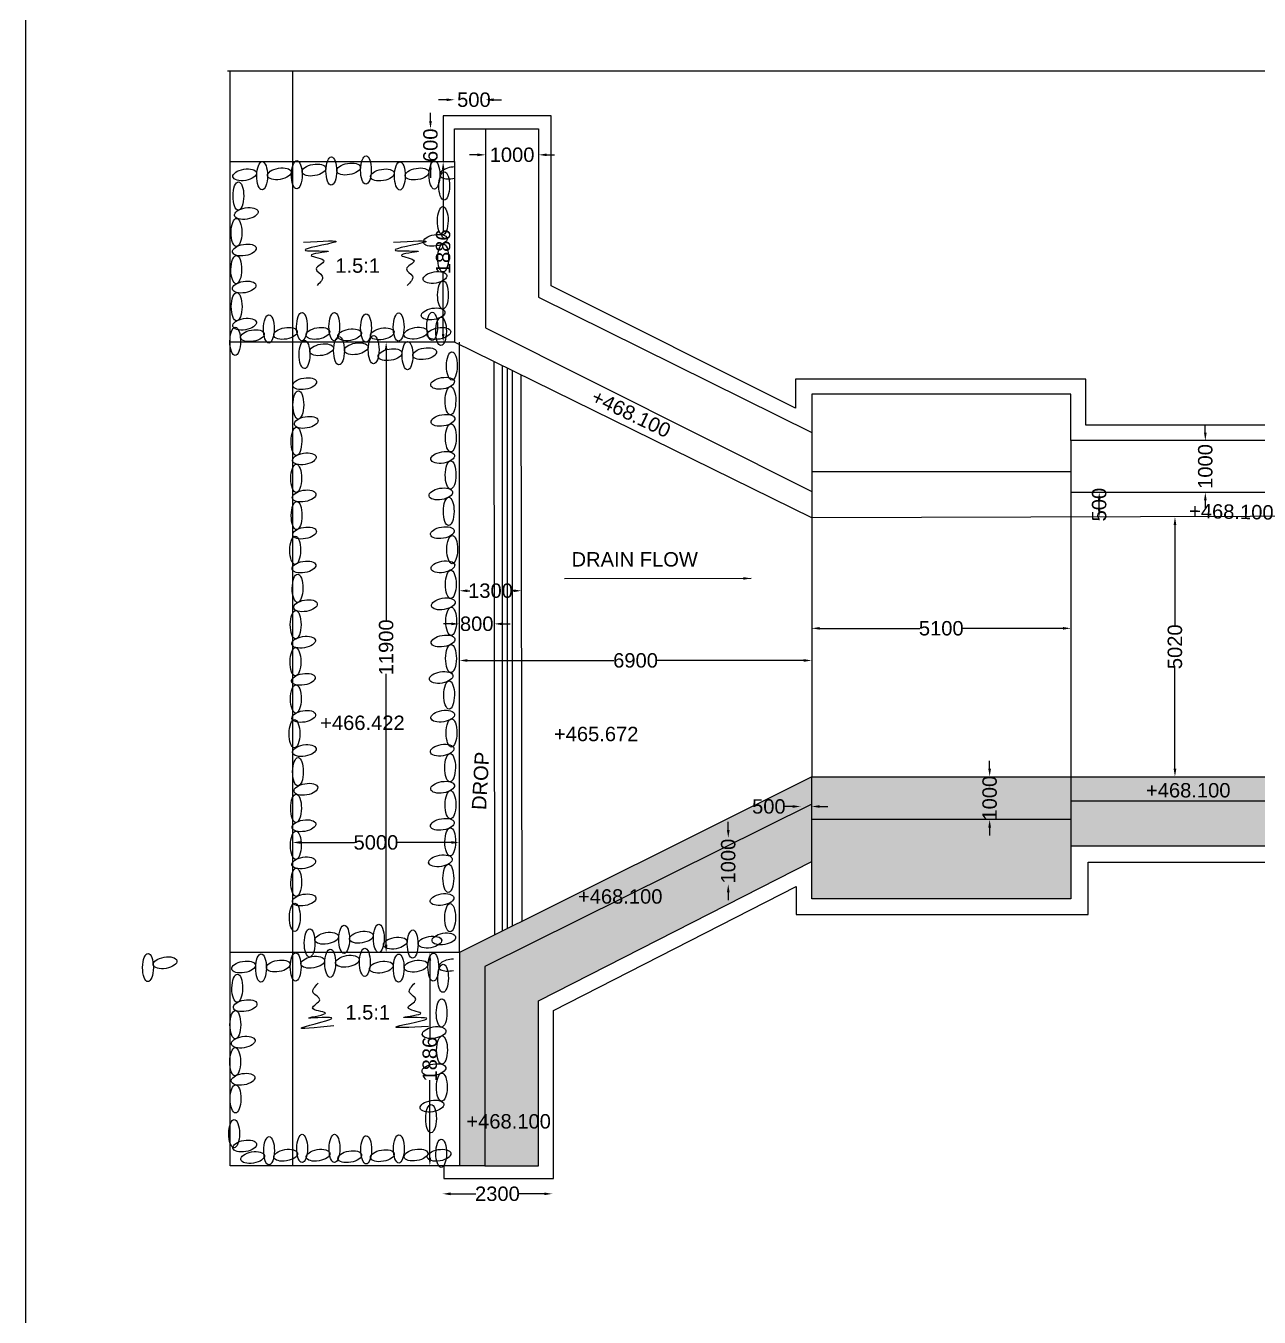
# Model space of a CAD drawing. Header units: millimetres. Extents: x 5124 to 5848355, y 2311 to 21025241.
# Drawn here: x 5765740 to 5785000, y 20988043 to 21008214 of the extents above; entities that cross this region are included whole.
import ezdxf

# ---------------------------------------------------------------- set-up
doc = ezdxf.new("R2010")
doc.units = ezdxf.units.MM
doc.header["$MEASUREMENT"] = 0
for name, color, linetype in [('DIMENSION', 2, 'Continuous'), ('DRAWING', 7, 'Continuous'), ('TEXT', 7, 'Continuous')]:
    doc.layers.add(name, color=color, linetype=linetype)
doc.styles.get("Standard").update_dxf_attribs({"font": 'arial.ttf', "height": 225})
doc.dimstyles.get("Standard").update_dxf_attribs({"dimtxt": 125, "dimasz": 125, "dimexe": 0.18, "dimexo": 0.0625, "dimgap": 0.09, "dimtad": 0, "dimdec": 0, "dimzin": 0, "dimdsep": 46, "dimtxsty": 'Standard', "dimcen": 0.09, "dimse1": 1, "dimse2": 1, "dimadec": 0, "dimazin": 0, "dimtfac": 1, "dimtdec": 0, "dimtofl": 0, "dimtmove": 0, "dimatfit": 3, "dimfxl": 0, "dimtolj": 1, "dimtzin": 0, "dimarcsym": 0})

# ---------------------------------------------------------------- blocks, each defined once
blk = doc.blocks.new('*D65')
at = {"layer": 'Defpoints', "color": 0, "transparency": 16777216}
for p in [(5784159, 21001735), (5784159, 21001735), (5784159, 21000927)]:
    blk.add_point(p, dxfattribs=at)
at = {"layer": 'DRAWING', "color": 0, "lineweight": -2, "transparency": 16777216}
for p, q in [((5784159, 21001860), (5784159, 21001985)), ((5784159, 21000802), (5784159, 21000677))]:
    blk.add_line(p, q, dxfattribs=at)
at = {"layer": 'DRAWING', "color": 0, "transparency": 16777216}
for points in [[(5784138, 21001860), (5784180, 21001860), (5784159, 21001735)], [(5784138, 21000802), (5784180, 21000802), (5784159, 21000927)]]:
    blk.add_solid(points, dxfattribs=at)
at = {"layer": 'DRAWING', "color": 0, "transparency": 16777216, "insert": (5784159, 21001331), "char_height": 225, "attachment_point": 5, "rotation": 90}
blk.add_mtext('\\A1;1000', dxfattribs=at)
blk = doc.blocks.new('*D66')
at = {"layer": 'Defpoints', "color": 0, "transparency": 16777216}
for p in [(5782502, 21000927), (5782998, 21000927), (5783056, 21000542)]:
    blk.add_point(p, dxfattribs=at)
at = {"layer": 'DRAWING', "color": 0, "lineweight": -2, "transparency": 16777216}
blk.add_line((5782502, 21000667), (5782502, 21000802), dxfattribs=at)
at = {"layer": 'DRAWING', "color": 0, "transparency": 16777216}
for points in [[(5782481, 21000802), (5782523, 21000802), (5782502, 21000927)], [(5782481, 21000667), (5782523, 21000667), (5782502, 21000542)]]:
    blk.add_solid(points, dxfattribs=at)
at = {"layer": 'DRAWING', "color": 0, "transparency": 16777216, "insert": (5782502, 21000735), "char_height": 225, "attachment_point": 5, "rotation": 90}
blk.add_mtext('\\A1;500', dxfattribs=at)
blk = doc.blocks.new('*D67')
at = {"layer": 'Defpoints', "color": 0, "transparency": 16777216}
for p in [(5783685, 21000544), (5783685, 20996486), (5783685, 20996486)]:
    blk.add_point(p, dxfattribs=at)
at = {"layer": 'DRAWING', "color": 0, "lineweight": -2, "transparency": 16777216}
for p, q in [((5783685, 21000419), (5783685, 20998851)), ((5783685, 20996611), (5783685, 20998179))]:
    blk.add_line(p, q, dxfattribs=at)
at = {"layer": 'DRAWING', "color": 0, "transparency": 16777216}
for points in [[(5783664, 21000419), (5783706, 21000419), (5783685, 21000544)], [(5783664, 20996611), (5783706, 20996611), (5783685, 20996486)]]:
    blk.add_solid(points, dxfattribs=at)
at = {"layer": 'DRAWING', "color": 0, "transparency": 16777216, "insert": (5783685, 20998515), "char_height": 225, "attachment_point": 5, "rotation": 90}
blk.add_mtext('\\A1;5020', dxfattribs=at)
blk = doc.blocks.new('*D68')
at = {"layer": 'Defpoints', "color": 0, "transparency": 16777216}
for p in [(5778012, 20998803), (5778012, 20998803), (5782059, 20998803)]:
    blk.add_point(p, dxfattribs=at)
at = {"layer": 'DRAWING', "color": 0, "lineweight": -2, "transparency": 16777216}
for p, q in [((5778137, 20998803), (5779700, 20998803)), ((5781934, 20998803), (5780371, 20998803))]:
    blk.add_line(p, q, dxfattribs=at)
at = {"layer": 'DRAWING', "color": 0, "transparency": 16777216}
for points in [[(5778137, 20998824), (5778137, 20998782), (5778012, 20998803)], [(5781934, 20998824), (5781934, 20998782), (5782059, 20998803)]]:
    blk.add_solid(points, dxfattribs=at)
at = {"layer": 'DRAWING', "color": 0, "transparency": 16777216, "insert": (5780035, 20998803), "char_height": 225, "attachment_point": 5}
blk.add_mtext('\\A1;5100', dxfattribs=at)
blk = doc.blocks.new('*D69')
at = {"layer": 'Defpoints', "color": 0, "transparency": 16777216}
for p in [(5772510, 20998301), (5772510, 20998301), (5778012, 20998301)]:
    blk.add_point(p, dxfattribs=at)
at = {"layer": 'DRAWING', "color": 0, "lineweight": -2, "transparency": 16777216}
for p, q in [((5772635, 20998301), (5774924, 20998301)), ((5777887, 20998301), (5775597, 20998301))]:
    blk.add_line(p, q, dxfattribs=at)
at = {"layer": 'DRAWING', "color": 0, "transparency": 16777216}
for points in [[(5772635, 20998322), (5772635, 20998280), (5772510, 20998301)], [(5777887, 20998322), (5777887, 20998280), (5778012, 20998301)]]:
    blk.add_solid(points, dxfattribs=at)
at = {"layer": 'DRAWING', "color": 0, "transparency": 16777216, "insert": (5775261, 20998301), "char_height": 225, "attachment_point": 5}
blk.add_mtext('\\A1;6900', dxfattribs=at)
blk = doc.blocks.new('*D70')
at = {"layer": 'Defpoints', "color": 0, "transparency": 16777216}
for p in [(5772510, 20998873), (5772510, 20998873), (5773053, 20998873)]:
    blk.add_point(p, dxfattribs=at)
at = {"layer": 'DRAWING', "color": 0, "lineweight": -2, "transparency": 16777216}
for p, q in [((5772385, 20998873), (5772260, 20998873)), ((5773178, 20998873), (5773303, 20998873))]:
    blk.add_line(p, q, dxfattribs=at)
at = {"layer": 'DRAWING', "color": 0, "transparency": 16777216}
for points in [[(5772385, 20998893), (5772385, 20998852), (5772510, 20998873)], [(5773178, 20998893), (5773178, 20998852), (5773053, 20998873)]]:
    blk.add_solid(points, dxfattribs=at)
at = {"layer": 'DRAWING', "color": 0, "transparency": 16777216, "insert": (5772781, 20998873), "char_height": 225, "attachment_point": 5}
blk.add_mtext('\\A1;800', dxfattribs=at)
blk = doc.blocks.new('*D71')
at = {"layer": 'Defpoints', "color": 0, "transparency": 16777216}
for p in [(5773482, 20999390), (5772510, 20999205), (5773482, 20999112)]:
    blk.add_point(p, dxfattribs=at)
at = {"layer": 'DRAWING', "color": 0, "lineweight": -2, "transparency": 16777216}
for p, q in [((5772635, 20999390), (5772671, 20999390)), ((5773357, 20999390), (5773321, 20999390))]:
    blk.add_line(p, q, dxfattribs=at)
at = {"layer": 'DRAWING', "color": 0, "transparency": 16777216}
for points in [[(5772635, 20999411), (5772635, 20999369), (5772510, 20999390)], [(5773357, 20999411), (5773357, 20999369), (5773482, 20999390)]]:
    blk.add_solid(points, dxfattribs=at)
at = {"layer": 'DRAWING', "color": 0, "transparency": 16777216, "insert": (5772996, 20999390), "char_height": 225, "attachment_point": 5}
blk.add_mtext('\\A1;1300', dxfattribs=at)
blk = doc.blocks.new('*D72')
at = {"layer": 'Defpoints', "color": 0, "transparency": 16777216}
for p in [(5769905, 20995458), (5772510, 20995458), (5772510, 20995458)]:
    blk.add_point(p, dxfattribs=at)
at = {"layer": 'DRAWING', "color": 0, "lineweight": -2, "transparency": 16777216}
for p, q in [((5770030, 20995458), (5770871, 20995458)), ((5772385, 20995458), (5771543, 20995458))]:
    blk.add_line(p, q, dxfattribs=at)
at = {"layer": 'DRAWING', "color": 0, "transparency": 16777216}
for points in [[(5770030, 20995479), (5770030, 20995437), (5769905, 20995458)], [(5772385, 20995479), (5772385, 20995437), (5772510, 20995458)]]:
    blk.add_solid(points, dxfattribs=at)
at = {"layer": 'DRAWING', "color": 0, "transparency": 16777216, "insert": (5771207, 20995458), "char_height": 225, "attachment_point": 5}
blk.add_mtext('\\A1;5000', dxfattribs=at)
blk = doc.blocks.new('*D73')
at = {"layer": 'Defpoints', "color": 0, "transparency": 16777216}
for p in [(5776944, 20995528), (5776709, 20994806), (5777312, 20994806)]:
    blk.add_point(p, dxfattribs=at)
at = {"layer": 'DRAWING', "color": 0, "lineweight": -2, "transparency": 16777216}
for p, q in [((5776709, 20995653), (5776709, 20995778)), ((5776709, 20994681), (5776709, 20994556))]:
    blk.add_line(p, q, dxfattribs=at)
at = {"layer": 'DRAWING', "color": 0, "transparency": 16777216}
for points in [[(5776688, 20995653), (5776730, 20995653), (5776709, 20995528)], [(5776688, 20994681), (5776730, 20994681), (5776709, 20994806)]]:
    blk.add_solid(points, dxfattribs=at)
at = {"layer": 'DRAWING', "color": 0, "transparency": 16777216, "insert": (5776709, 20995167), "char_height": 225, "attachment_point": 5, "rotation": 90}
blk.add_mtext('\\A1;1000', dxfattribs=at)
blk = doc.blocks.new('*D74')
at = {"layer": 'Defpoints', "color": 0, "transparency": 16777216}
for p in [(5777841, 20996400), (5777841, 20996020), (5778012, 20996059)]:
    blk.add_point(p, dxfattribs=at)
at = {"layer": 'DRAWING', "color": 0, "lineweight": -2, "transparency": 16777216}
for p, q in [((5777716, 20996020), (5777591, 20996020)), ((5778137, 20996020), (5778262, 20996020))]:
    blk.add_line(p, q, dxfattribs=at)
at = {"layer": 'DRAWING', "color": 0, "transparency": 16777216}
for points in [[(5777716, 20996041), (5777716, 20995999), (5777841, 20996020)], [(5778137, 20996041), (5778137, 20995999), (5778012, 20996020)]]:
    blk.add_solid(points, dxfattribs=at)
at = {"layer": 'DRAWING', "color": 0, "transparency": 16777216, "insert": (5777343, 20996020), "char_height": 225, "attachment_point": 5}
blk.add_mtext('\\A1;500', dxfattribs=at)
blk = doc.blocks.new('*D75')
at = {"layer": 'Defpoints', "color": 0, "transparency": 16777216}
for p in [(5780595, 20996486), (5780791, 20996486), (5780595, 20995815)]:
    blk.add_point(p, dxfattribs=at)
at = {"layer": 'DRAWING', "color": 0, "lineweight": -2, "transparency": 16777216}
for p, q in [((5780791, 20996611), (5780791, 20996736)), ((5780791, 20995690), (5780791, 20995565))]:
    blk.add_line(p, q, dxfattribs=at)
at = {"layer": 'DRAWING', "color": 0, "transparency": 16777216}
for points in [[(5780770, 20996611), (5780812, 20996611), (5780791, 20996486)], [(5780770, 20995690), (5780812, 20995690), (5780791, 20995815)]]:
    blk.add_solid(points, dxfattribs=at)
at = {"layer": 'DRAWING', "color": 0, "transparency": 16777216, "insert": (5780791, 20996150), "char_height": 225, "attachment_point": 5, "rotation": 90}
blk.add_mtext('\\A1;1000', dxfattribs=at)
blk = doc.blocks.new('*D76')
at = {"layer": 'Defpoints', "color": 0, "transparency": 16777216}
for p in [(5772247, 20989970), (5773961, 20989934), (5772247, 20989927)]:
    blk.add_point(p, dxfattribs=at)
at = {"layer": 'DRAWING', "color": 0, "lineweight": -2, "transparency": 16777216}
for p, q in [((5772372, 20989970), (5772766, 20989970)), ((5773836, 20989970), (5773442, 20989970))]:
    blk.add_line(p, q, dxfattribs=at)
at = {"layer": 'DRAWING', "color": 0, "transparency": 16777216}
for points in [[(5772372, 20989991), (5772372, 20989949), (5772247, 20989970)], [(5773836, 20989991), (5773836, 20989949), (5773961, 20989970)]]:
    blk.add_solid(points, dxfattribs=at)
at = {"layer": 'DRAWING', "color": 0, "transparency": 16777216, "insert": (5773104, 20989970), "char_height": 225, "attachment_point": 5}
blk.add_mtext('\\A1;2300', dxfattribs=at)
blk = doc.blocks.new('*D77')
at = {"layer": 'Defpoints', "color": 0, "transparency": 16777216}
for p in [(5772214, 20993738), (5772049, 20990409), (5772268, 20990409)]:
    blk.add_point(p, dxfattribs=at)
at = {"layer": 'DRAWING', "color": 0, "lineweight": -2, "transparency": 16777216}
for p, q in [((5772049, 20993613), (5772049, 20992399)), ((5772049, 20990534), (5772049, 20991748))]:
    blk.add_line(p, q, dxfattribs=at)
at = {"layer": 'DRAWING', "color": 0, "transparency": 16777216}
for points in [[(5772028, 20993613), (5772070, 20993613), (5772049, 20993738)], [(5772028, 20990534), (5772070, 20990534), (5772049, 20990409)]]:
    blk.add_solid(points, dxfattribs=at)
at = {"layer": 'DRAWING', "color": 0, "transparency": 16777216, "insert": (5772049, 20992074), "char_height": 225, "attachment_point": 5, "rotation": 90}
blk.add_mtext('\\A1;1886', dxfattribs=at)
blk = doc.blocks.new('*D78')
at = {"layer": 'Defpoints', "color": 0, "transparency": 16777216}
for p in [(5771338, 21003275), (5771367, 21003275), (5771338, 20993738)]:
    blk.add_point(p, dxfattribs=at)
at = {"layer": 'DRAWING', "color": 0, "lineweight": -2, "transparency": 16777216}
for p, q in [((5771367, 21003150), (5771367, 20998919)), ((5771367, 20993863), (5771367, 20998094))]:
    blk.add_line(p, q, dxfattribs=at)
at = {"layer": 'DRAWING', "color": 0, "transparency": 16777216}
for points in [[(5771346, 21003150), (5771388, 21003150), (5771367, 21003275)], [(5771346, 20993863), (5771388, 20993863), (5771367, 20993738)]]:
    blk.add_solid(points, dxfattribs=at)
at = {"layer": 'DRAWING', "color": 0, "transparency": 16777216, "insert": (5771367, 20998506), "char_height": 225, "attachment_point": 5, "rotation": 90}
blk.add_mtext('\\A1;11900', dxfattribs=at)
blk = doc.blocks.new('*D79')
at = {"layer": 'Defpoints', "color": 0, "transparency": 16777216}
for p in [(5772918, 21006199), (5772918, 21006199), (5773748, 21006199)]:
    blk.add_point(p, dxfattribs=at)
at = {"layer": 'DRAWING', "color": 0, "lineweight": -2, "transparency": 16777216}
for p, q in [((5772793, 21006199), (5772668, 21006199)), ((5773873, 21006199), (5773998, 21006199))]:
    blk.add_line(p, q, dxfattribs=at)
at = {"layer": 'DRAWING', "color": 0, "transparency": 16777216}
for points in [[(5772793, 21006220), (5772793, 21006178), (5772918, 21006199)], [(5773873, 21006220), (5773873, 21006178), (5773748, 21006199)]]:
    blk.add_solid(points, dxfattribs=at)
at = {"layer": 'DRAWING', "color": 0, "transparency": 16777216, "insert": (5773333, 21006199), "char_height": 225, "attachment_point": 5}
blk.add_mtext('\\A1;1000', dxfattribs=at)
blk = doc.blocks.new('*D80')
at = {"layer": 'Defpoints', "color": 0, "transparency": 16777216}
for p in [(5772918, 21007059), (5772434, 21006603), (5772918, 21006603)]:
    blk.add_point(p, dxfattribs=at)
at = {"layer": 'DRAWING', "color": 0, "lineweight": -2, "transparency": 16777216}
for p, q in [((5772309, 21007059), (5772184, 21007059)), ((5773043, 21007059), (5773168, 21007059))]:
    blk.add_line(p, q, dxfattribs=at)
at = {"layer": 'DRAWING', "color": 0, "transparency": 16777216}
for points in [[(5772309, 21007080), (5772309, 21007038), (5772434, 21007059)], [(5773043, 21007080), (5773043, 21007038), (5772918, 21007059)]]:
    blk.add_solid(points, dxfattribs=at)
at = {"layer": 'DRAWING', "color": 0, "transparency": 16777216, "insert": (5772737, 21007059), "char_height": 225, "attachment_point": 5}
blk.add_mtext('\\A1;500', dxfattribs=at)
blk = doc.blocks.new('*D81')
at = {"layer": 'Defpoints', "color": 0, "transparency": 16777216}
for p in [(5772434, 21006603), (5772059, 21006092), (5772434, 21006092)]:
    blk.add_point(p, dxfattribs=at)
at = {"layer": 'DRAWING', "color": 0, "lineweight": -2, "transparency": 16777216}
for p, q in [((5772059, 21006728), (5772059, 21006853)), ((5772059, 21005967), (5772059, 21005842))]:
    blk.add_line(p, q, dxfattribs=at)
at = {"layer": 'DRAWING', "color": 0, "transparency": 16777216}
for points in [[(5772038, 21006728), (5772080, 21006728), (5772059, 21006603)], [(5772038, 21005967), (5772080, 21005967), (5772059, 21006092)]]:
    blk.add_solid(points, dxfattribs=at)
at = {"layer": 'DRAWING', "color": 0, "transparency": 16777216, "insert": (5772059, 21006348), "char_height": 225, "attachment_point": 5, "rotation": 90}
blk.add_mtext('\\A1;600', dxfattribs=at)
blk = doc.blocks.new('*D82')
at = {"layer": 'Defpoints', "color": 0, "transparency": 16777216}
for p in [(5772257, 21006092), (5772257, 21003275), (5772257, 21003275)]:
    blk.add_point(p, dxfattribs=at)
at = {"layer": 'DRAWING', "color": 0, "lineweight": -2, "transparency": 16777216}
for p, q in [((5772257, 21005967), (5772257, 21005009)), ((5772257, 21003400), (5772257, 21004358))]:
    blk.add_line(p, q, dxfattribs=at)
at = {"layer": 'DRAWING', "color": 0, "transparency": 16777216}
for points in [[(5772236, 21005967), (5772278, 21005967), (5772257, 21006092)], [(5772236, 21003400), (5772278, 21003400), (5772257, 21003275)]]:
    blk.add_solid(points, dxfattribs=at)
at = {"layer": 'DRAWING', "color": 0, "transparency": 16777216, "insert": (5772257, 21004684), "char_height": 225, "attachment_point": 5, "rotation": 90}
blk.add_mtext('\\A1;1886', dxfattribs=at)

msp = doc.modelspace()

# ---------------------------------------------------------------- hatches: boundary and pattern name
at = {"layer": 'TEXT'}
h = msp.add_hatch(dxfattribs=at)
h.set_pattern_fill('AR-CONC', color=0, scale=25, style=0)
h.set_pattern_definition([(50, (0, 0), (179.3150457, -15.6880337), [18.75, -206.25]), (355, (0, 0), (-34.6878334, 188.0480334), [15, -165]), (100.4514, (14.94, -1.3), (144.6273454, 172.3598855), [15.9350475, -175.285528]), (46.1842, (0, 50), (266.8102622, -41.3797536), [28.125, -309.375]), (96.6356, (22.23, 46.55), (233.6656764, 243.5294677), [23.902572, -262.92825]), (351.1842, (0, 50), (233.6654863, 243.5296502), [22.5, -247.5]), (21, (25, 37.5), (149.226763, -100.6547227), [18.75, -206.25]), (326, (25, 37.5), (60.828833, 181.2875113), [15, -165]), (71.4514, (37.44, 29.11), (210.0556571, 80.6326242), [15.9350475, -175.285528]), (37.5, (0, 0), (3.03996383, 83.22346346), [0, -163, 0, -167.5, 0, -165.625]), (7.5, (0, 0), (65.76738436, 98.60292797), [0, -95.5, 0, -159.25, 0, -63.125]), (327.5, (-55.75, 0), (133.45560904, -5.63871793), [0, -62.5, 0, -195, 0, -258.75]), (317.5, (-80.75, 0), (145.79654234, 25.0262456), [0, -81.25, 0, -129.5, 0, -183.75])])
h.paths.add_polyline_path([(5785667.3, 20996107.2), (5782058.8, 20996107.2), (5782058.8, 20995398.2), (5785667.3, 20995398.2)])
h.paths.add_polyline_path([(5786614.1, 20996490.2), (5785738.3, 20996485.9), (5785738.3, 20996324), (5785548.5, 20996324), (5785548.5, 20996485.6), (5782058.8, 20996485.6), (5782058.8, 20996107.2), (5785667.3, 20996107.2), (5786614.1, 20996107.2)])
h.paths.add_polyline_path([(5782058.8, 20996485.6), (5778011.7, 20996485.6), (5778011.7, 20995814.6), (5782058.8, 20995814.6)])
h.paths.add_polyline_path([(5782058.8, 20995814.6), (5778011.7, 20995814.6), (5778011.7, 20994579.3), (5782058.8, 20994579.3)])
h.paths.add_polyline_path([(5778011.7, 20995163.2), (5778011.7, 20996058.6), (5772905.9, 20993520.8), (5772905.9, 20990409.5), (5773746.1, 20990409.5), (5773746.1, 20992985.5)], flags=16)
h.paths.add_polyline_path([(5778011.7, 20996058.6), (5778011.7, 20996485.6), (5772509.6, 20993737.7), (5772509.6, 20990409.5), (5772905.9, 20990409.5), (5772905.9, 20993520.8)])
h.paths.add_polyline_path([(5783175.1, 20996100.2), (5784609.8, 20996100.2), (5784609.8, 20996444.8), (5783175.1, 20996444.8)], flags=9)
h.paths.add_polyline_path([(5780619.8, 20995768.9), (5780619.8, 20996531.3), (5780962.1, 20996531.3), (5780962.1, 20995768.9)], flags=9)
h.paths.add_polyline_path([(5776537.6, 20994785.9), (5776537.6, 20995548.3), (5776879.9, 20995548.3), (5776879.9, 20994785.9)], flags=8)
h.paths.add_polyline_path([(5774304.6, 20994441.4), (5775739.2, 20994441.4), (5775739.2, 20994786), (5774304.6, 20994786)], flags=24)
h.paths.add_polyline_path([(5772562, 20990928.7), (5773996.6, 20990928.7), (5773996.6, 20991273.3), (5772562, 20991273.3)], flags=24)
h.paths.add_polyline_path([(5777038.3, 20996191), (5777647.2, 20996191), (5777647.2, 20995848.7), (5777038.3, 20995848.7)], flags=25)

# ---------------------------------------------------------------- linework, layer by layer
at = {"layer": 'DIMENSION', "color": 0}
for points in [[(5768887.4, 21007510), (5786585, 21007510), (5786585, 21007842.2), (5786905.7, 21007259.8), (5786905.7, 21007544.4), (5788485.7, 21007544.4), (5788485.7, 21007838), (5788801, 21007264.9), (5788801, 21007544.2), (5810782.2, 21007544.2)], [(5816133.9, 21001799), (5812492.1, 21001799), (5812492.1, 21000927), (5785655, 21000927), (5785655, 21001734.6), (5782058.8, 21001734.6), (5782058.8, 21002462.7), (5778011.7, 21002462.7), (5778011.7, 20996485.6), (5772509.6, 20993737.7), (5772509.6, 20990409.5), (5768930.8, 20990409.5), (5768930.8, 21007510)], [(5769904.8, 21007510), (5769904.8, 20990409.5)], [(5772268.4, 20990409.5), (5772268.4, 20990207.4), (5773978.1, 20990207.4), (5773978.1, 20992834), (5777771, 20994772.5), (5777771, 20994334.1), (5782330.8, 20994334.1), (5782330.8, 20995153), (5785899.3, 20995153), (5785899.3, 20995672.9), (5786854.7, 20995672.9), (5786854.7, 21001329.9), (5785883.2, 21001329.9), (5785883.2, 21001974.4), (5782292.1, 21001974.4), (5782292.1, 21002693.4), (5777760.8, 21002693.4), (5777760.8, 21002243.5), (5773944.2, 21004155.4), (5773944.2, 21006808.9), (5772257.3, 21006808.9), (5772257.3, 21006092.4)], [(5772433.7, 21006092.4), (5772433.7, 21006602.8), (5773747.7, 21006602.8), (5773747.7, 21003973.8), (5778011.7, 21001862.5)], [(5772917.7, 21006602.8), (5772917.7, 21003496), (5778011.7, 21000938.5)], [(5778011.7, 21000526.9), (5772433.7, 21003275)], [(5772509.6, 20993737.7), (5772509.6, 21003275)], [(5773050.2, 21002971.3), (5773057.1, 20994011.2)], [(5773489.5, 20994227.1), (5773475.9, 21002761.6)], [(5782058.8, 21001734.6), (5782058.8, 20994579.3), (5778011.7, 20994579.3), (5778011.7, 20996485.6)], [(5778011.7, 21001251.4), (5782058.8, 21001251.4)], [(5785655, 21000927), (5782058.8, 21000927)], [(5817367, 21000646.4), (5778011.7, 21000526.9)], [(5778011.7, 20996485.6), (5782058.8, 20996485.6), (5785681.1, 20996485.6)], [(5778011.7, 20996058.6), (5772905.9, 20993520.8), (5772905.9, 20990409.5), (5772509.6, 20990409.5)], [(5782058.8, 20996107.2), (5785667.3, 20996107.2), (5785667.3, 20995398.2), (5782058.8, 20995398.2)], [(5782058.8, 20995814.6), (5778011.7, 20995814.6)], [(5772905.9, 20990409.5), (5773746.1, 20990409.5), (5773746.1, 20992985.5), (5778011.7, 20995163.2)], [(5772509.6, 20993737.7), (5768930.8, 20993737.7)]]:
    msp.add_lwpolyline(points, dxfattribs=at)
msp.add_lwpolyline([(5768930.8, 21006092.4), (5772433.7, 21006092.4), (5772433.7, 21003275), (5768930.8, 21003275)], close=True, dxfattribs=at)
at = {"layer": 'TEXT'}
msp.add_lwpolyline([(5765739.6, 21025229.7), (5848350.3, 21025229.7), (5848350.3, 20967427.4), (5765739.6, 20967427.4)], close=True, dxfattribs=at)
for points in [[(5773179.5, 21002907.6), (5773179.5, 20994072.3)], [(5773254, 21002870.9), (5773254, 20994109.5)], [(5773335.5, 21002830.8), (5773335.5, 20994150.2)]]:
    msp.add_lwpolyline(points, dxfattribs=at)
at = {"layer": 'TEXT', "color": 0}
for centre, major_axis, ratio in [((5769430.2, 21005871.7), (1.4, 220.7), 0.3795914), ((5769970.9, 21005887.4), (1.4, 220.7), 0.3795914), ((5770510.3, 21005945.9), (1.4, 220.7), 0.3795914), ((5770778.6, 21005977), (-184.5, -31.7), 0.4752564), ((5771051, 21005961.5), (1.4, 220.7), 0.3795914), ((5771580.3, 21005869.2), (1.4, 220.7), 0.3795914), ((5772121, 21005884.8), (1.4, 220.7), 0.3795914), ((5769157.8, 21005887.2), (-184.5, -31.7), 0.4752564), ((5769698.5, 21005902.9), (-184.5, -31.7), 0.4752564), ((5770237.9, 21005961.4), (-184.5, -31.7), 0.4752564), ((5771307.9, 21005884.7), (-184.5, -31.7), 0.4752564), ((5771848.6, 21005900.3), (-184.5, -31.7), 0.4752564), ((5772272.8, 21005712.2), (-1.4, -220.7), 0.3795914), ((5769059, 21005555.8), (1.4, 220.7), 0.3795914), ((5769182.4, 21005282.4), (-184.5, -31.7), 0.4752564), ((5772250.3, 21005169.2), (-1.4, -220.7), 0.3795914), ((5769029.1, 21004986.3), (1.4, 220.7), 0.3795914), ((5772133.2, 21004863.2), (184.5, 31.7), 0.4752564), ((5769152.6, 21004712.9), (-184.5, -31.7), 0.4752564), ((5772256.7, 21004589.8), (-1.4, -220.7), 0.3795914), ((5769025.9, 21004406.8), (1.4, 220.7), 0.3795914), ((5772130, 21004283.6), (184.5, 31.7), 0.4752564), ((5769149.4, 21004133.4), (-184.5, -31.7), 0.4752564), ((5772253.5, 21004010.2), (-1.4, -220.7), 0.3795914), ((5769032.3, 21003827.3), (1.4, 220.7), 0.3795914), ((5769155.8, 21003553.9), (-184.5, -31.7), 0.4752564), ((5769534.6, 21003480), (1.4, 220.7), 0.3795914), ((5770051.1, 21003516.1), (1.4, 220.7), 0.3795914), ((5770556.7, 21003516.1), (1.4, 220.7), 0.3795914), ((5771052.3, 21003494.1), (1.4, 220.7), 0.3795914), ((5771561.5, 21003508.5), (1.4, 220.7), 0.3795914), ((5772100.2, 21003714.1), (184.5, 31.7), 0.4752564), ((5772085.2, 21003519.4), (1.4, 220.7), 0.3795914), ((5772223.7, 21003440.7), (-1.4, -220.7), 0.3795914), ((5769009.8, 21003284.3), (1.4, 220.7), 0.3795914), ((5769278.1, 21003374), (-184.5, -31.7), 0.4752564), ((5769794.5, 21003410), (-184.5, -31.7), 0.4752564), ((5770300.1, 21003410), (-184.5, -31.7), 0.4752564), ((5770795.7, 21003388.1), (-184.5, -31.7), 0.4752564), ((5771304.9, 21003402.5), (-184.5, -31.7), 0.4752564), ((5771828.6, 21003413.4), (-184.5, -31.7), 0.4752564), ((5772189.7, 21003409.7), (-184.5, -31.7), 0.4752564), ((5770091.1, 21003080.3), (1.4, 220.7), 0.3795914), ((5770358, 21003154.4), (-184.5, -31.7), 0.4752564), ((5770630.5, 21003138.9), (1.4, 220.7), 0.3795914), ((5770898.7, 21003170), (-184.5, -31.7), 0.4752564), ((5771171.2, 21003154.5), (1.4, 220.7), 0.3795914), ((5771700.5, 21003062.1), (1.4, 220.7), 0.3795914), ((5771428, 21003077.6), (-184.5, -31.7), 0.4752564), ((5771968.7, 21003093.3), (-184.5, -31.7), 0.4752564), ((5772392.8, 21002900.8), (-1.4, -220.7), 0.3795914), ((5770093.7, 21002624.8), (-184.5, -31.7), 0.4752564), ((5772246.8, 21002631.2), (184.5, 31.7), 0.4752564), ((5769995, 21002293.4), (1.4, 220.7), 0.3795914), ((5772370.3, 21002357.7), (-1.4, -220.7), 0.3795914), ((5770118.4, 21002020), (-184.5, -31.7), 0.4752564), ((5772253.2, 21002051.7), (184.5, 31.7), 0.4752564), ((5769965.1, 21001723.9), (1.4, 220.7), 0.3795914), ((5772376.7, 21001778.3), (-1.4, -220.7), 0.3795914), ((5770088.6, 21001450.5), (-184.5, -31.7), 0.4752564), ((5772250, 21001472.2), (184.5, 31.7), 0.4752564), ((5769961.9, 21001144.3), (1.4, 220.7), 0.3795914), ((5772373.5, 21001198.7), (-1.4, -220.7), 0.3795914), ((5770085.4, 21000870.9), (-184.5, -31.7), 0.4752564), ((5772220.2, 21000902.7), (184.5, 31.7), 0.4752564), ((5772343.7, 21000629.2), (-1.4, -220.7), 0.3795914), ((5769968.3, 21000564.9), (1.4, 220.7), 0.3795914), ((5769945.8, 21000021.8), (1.4, 220.7), 0.3795914), ((5770091.8, 21000291.5), (-184.5, -31.7), 0.4752564), ((5772244.9, 21000297.8), (184.5, 31.7), 0.4752564), ((5772398.5, 21000033.8), (-1.4, -220.7), 0.3795914), ((5770082.3, 20999760.9), (-184.5, -31.7), 0.4752564), ((5772252.5, 20999764.1), (184.5, 31.7), 0.4752564), ((5769983.5, 20999429.5), (1.4, 220.7), 0.3795914), ((5772376, 20999490.7), (-1.4, -220.7), 0.3795914), ((5770107, 20999156.1), (-184.5, -31.7), 0.4752564), ((5772258.9, 20999184.7), (184.5, 31.7), 0.4752564), ((5769953.7, 20998860), (1.4, 220.7), 0.3795914), ((5772382.4, 20998911.3), (-1.4, -220.7), 0.3795914), ((5770077.2, 20998586.6), (-184.5, -31.7), 0.4752564), ((5772255.7, 20998605.1), (184.5, 31.7), 0.4752564), ((5769950.5, 20998280.4), (1.4, 220.7), 0.3795914), ((5772379.2, 20998331.7), (-1.4, -220.7), 0.3795914), ((5770073.9, 20998007), (-184.5, -31.7), 0.4752564), ((5772225.9, 20998035.6), (184.5, 31.7), 0.4752564), ((5769956.9, 20997701), (1.4, 220.7), 0.3795914), ((5772349.4, 20997762.2), (-1.4, -220.7), 0.3795914), ((5770080.4, 20997427.6), (-184.5, -31.7), 0.4752564), ((5772250.6, 20997430.8), (184.5, 31.7), 0.4752564), ((5769934.4, 20997157.9), (1.4, 220.7), 0.3795914), ((5772387.1, 20997169.8), (-1.4, -220.7), 0.3795914), ((5770088, 20996893.9), (-184.5, -31.7), 0.4752564), ((5772241.1, 20996900.2), (184.5, 31.7), 0.4752564), ((5772364.6, 20996626.8), (-1.4, -220.7), 0.3795914), ((5769989.2, 20996562.4), (1.4, 220.7), 0.3795914), ((5770112.7, 20996289), (-184.5, -31.7), 0.4752564), ((5772247.5, 20996320.8), (184.5, 31.7), 0.4752564), ((5769959.4, 20995992.9), (1.4, 220.7), 0.3795914), ((5772371, 20996047.3), (-1.4, -220.7), 0.3795914), ((5770082.9, 20995719.5), (-184.5, -31.7), 0.4752564), ((5772244.3, 20995741.2), (184.5, 31.7), 0.4752564), ((5769956.2, 20995413.4), (1.4, 220.7), 0.3795914), ((5772367.8, 20995467.8), (-1.4, -220.7), 0.3795914), ((5770079.6, 20995140), (-184.5, -31.7), 0.4752564), ((5772214.5, 20995171.7), (184.5, 31.7), 0.4752564), ((5769962.6, 20994833.9), (1.4, 220.7), 0.3795914), ((5772337.9, 20994898.3), (-1.4, -220.7), 0.3795914), ((5770086.1, 20994560.5), (-184.5, -31.7), 0.4752564), ((5772239.1, 20994566.9), (184.5, 31.7), 0.4752564), ((5769940.1, 20994290.9), (1.4, 220.7), 0.3795914), ((5772365.9, 20994283.4), (-1.4, -220.7), 0.3795914), ((5770710.7, 20993947.2), (1.4, 220.7), 0.3795914), ((5771251.4, 20993962.8), (1.4, 220.7), 0.3795914), ((5770171.3, 20993888.7), (1.4, 220.7), 0.3795914), ((5770438.2, 20993962.7), (-184.5, -31.7), 0.4752564), ((5770979, 20993978.3), (-184.5, -31.7), 0.4752564), ((5771508.2, 20993886), (-184.5, -31.7), 0.4752564), ((5771780.7, 20993870.5), (1.4, 220.7), 0.3795914), ((5772049, 20993901.6), (-184.5, -31.7), 0.4752564), ((5772267.1, 20993952), (184.5, 31.7), 0.4752564), ((5770492.7, 20993572), (1.4, 220.7), 0.3795914), ((5771033.4, 20993587.7), (1.4, 220.7), 0.3795914), ((5767647.1, 20993504.9), (1.4, 220.7), 0.3795914), ((5767914.1, 20993579), (-184.5, -31.7), 0.4752564), ((5769140.1, 20993513.4), (-184.5, -31.7), 0.4752564), ((5769412.6, 20993497.9), (1.4, 220.7), 0.3795914), ((5769680.9, 20993529), (-184.5, -31.7), 0.4752564), ((5769953.3, 20993513.5), (1.4, 220.7), 0.3795914), ((5770220.3, 20993587.6), (-184.5, -31.7), 0.4752564), ((5770761, 20993603.2), (-184.5, -31.7), 0.4752564), ((5771290.3, 20993510.8), (-184.5, -31.7), 0.4752564), ((5771562.7, 20993495.3), (1.4, 220.7), 0.3795914), ((5771831, 20993526.4), (-184.5, -31.7), 0.4752564), ((5772103.4, 20993510.9), (1.4, 220.7), 0.3795914), ((5769041.4, 20993182), (1.4, 220.7), 0.3795914), ((5772255.2, 20993338.4), (-1.4, -220.7), 0.3795914), ((5769164.8, 20992908.6), (-184.5, -31.7), 0.4752564), ((5772232.7, 20992795.4), (-1.4, -220.7), 0.3795914), ((5769011.5, 20992612.5), (1.4, 220.7), 0.3795914), ((5772115.6, 20992489.3), (184.5, 31.7), 0.4752564), ((5769135, 20992339.1), (-184.5, -31.7), 0.4752564), ((5772239.1, 20992215.9), (-1.4, -220.7), 0.3795914), ((5769008.3, 20992032.9), (1.4, 220.7), 0.3795914), ((5772112.4, 20991909.8), (184.5, 31.7), 0.4752564), ((5769131.8, 20991759.5), (-184.5, -31.7), 0.4752564), ((5772235.9, 20991636.4), (-1.4, -220.7), 0.3795914), ((5769014.7, 20991453.5), (1.4, 220.7), 0.3795914), ((5772082.6, 20991340.3), (184.5, 31.7), 0.4752564), ((5772067.6, 20991145.5), (1.4, 220.7), 0.3795914), ((5768992.2, 20990910.4), (1.4, 220.7), 0.3795914), ((5769158.9, 20990716.9), (-184.5, -31.7), 0.4752564), ((5769537.8, 20990643), (1.4, 220.7), 0.3795914), ((5770054.2, 20990679), (1.4, 220.7), 0.3795914), ((5770559.8, 20990679), (1.4, 220.7), 0.3795914), ((5771055.4, 20990657.1), (1.4, 220.7), 0.3795914), ((5771564.7, 20990671.5), (1.4, 220.7), 0.3795914), ((5772226.8, 20990603.7), (-1.4, -220.7), 0.3795914), ((5769281.2, 20990536.9), (-184.5, -31.7), 0.4752564), ((5769797.6, 20990573), (-184.5, -31.7), 0.4752564), ((5770303.2, 20990573), (-184.5, -31.7), 0.4752564), ((5770798.8, 20990551.1), (-184.5, -31.7), 0.4752564), ((5771308.1, 20990565.5), (-184.5, -31.7), 0.4752564), ((5771831.7, 20990576.3), (-184.5, -31.7), 0.4752564), ((5772192.9, 20990572.7), (-184.5, -31.7), 0.4752564)]:
    msp.add_ellipse(centre, major_axis=major_axis, ratio=ratio, dxfattribs=at)
for centre in [(5772389.3, 21005915.9), (5772371.7, 20993542.1)]:
    msp.add_ellipse(centre, major_axis=(-184.5, -31.7), ratio=0.4752564, start_param=4.3885621, end_param=8.01496, dxfattribs=at)
for points in [[(5770073.6, 21004836.1), (5770568.5, 21004836.1), (5770104.9, 21004707.1), (5770460.9, 21004689.5), (5770196.9, 21004626.9), (5770394.4, 21004539), (5770275.1, 21004415.9), (5770369, 21004304.5), (5770286.8, 21004157.9)], [(5771480.8, 21004836.1), (5771975.8, 21004836.1), (5771512.1, 21004707.1), (5771868.1, 21004689.5), (5771604.1, 21004626.9), (5771801.7, 21004539), (5771682.3, 21004415.9), (5771776.2, 21004304.5), (5771694.1, 21004157.9)], [(5770551.3, 20992592.9), (5770057.1, 20992567.6), (5770513.5, 20992720.1), (5770157.1, 20992719.5), (5770417.6, 20992795.4), (5770215.8, 20992873.1), (5770328.7, 20993002.2), (5770229.2, 20993108.7), (5770303.8, 20993259.2)], [(5772028.9, 20992583.7), (5771534, 20992583.7), (5771997.6, 20992712.7), (5771641.6, 20992730.3), (5771905.7, 20992792.8), (5771708.1, 20992880.8), (5771827.5, 20993003.9), (5771733.6, 20993115.3), (5771815.7, 20993261.9)]]:
    msp.add_spline(points, degree=3, dxfattribs=at)

# ---------------------------------------------------------------- texts
for s, p in [('1.5:1', (5770572.4, 21004357)), ('DRAIN FLOW ', (5774261.6, 20999768.4)), ('+466.422', (5770336.2, 20997215.3)), ('+465.672', (5773986.5, 20997040.5)), ('+468.100', (5783232.6, 20996161.4)), ('+468.100', (5774362, 20994502.6)), ('1.5:1', (5770729.5, 20992692.4)), ('+468.100', (5772619.4, 20990990))]:
    msp.add_text(s, height=225, dxfattribs=at).set_placement(p)
for s, rotation, p in [('+468.100', 334.47963, (5774548.9, 21002339.9)), ('+468.100', 358.88622, (5783903.8, 21000525.8)), ('DROP ', 86.74557, (5772926.8, 20995960.6))]:
    msp.add_text(s, height=225, rotation=rotation, dxfattribs=at).set_placement(p)

# ---------------------------------------------------------------- dimensions: what is measured, and where the dimension line sits
at = {"layer": 'DRAWING', "color": 0}
dim = msp.add_linear_dim(base=(5772917.7, 21007059), p1=(5772433.7, 21006602.8), p2=(5772917.7, 21006602.8), text='500', dimstyle='Standard', dxfattribs=at)
dim.commit()
dim.dimension.update_dxf_attribs({"geometry": '*D80', "text_midpoint": (5772736.9, 21007059), "dimtype": 160})
for base, p1, p2, text, picture, middle in [((5772059.2, 21006092.4), (5772433.7, 21006602.8), (5772433.7, 21006092.4), '600', '*D81', (5772059.2, 21006347.6)), ((5772257.3, 21003275), (5772257.3, 21006092.4), (5772257.3, 21003275), '1886', '*D82', (5772257.3, 21004683.7)), ((5771366.8, 21003275), (5771337.6, 20993737.7), (5771337.6, 21003275), '11900', '*D78', (5771366.8, 20998506.4)), ((5784158.9, 21001734.6), (5784158.9, 21000927), (5784158.9, 21001734.6), '1000', '*D65', (5784158.9, 21001330.8)), ((5783684.7, 20996485.6), (5783684.7, 21000544.2), (5783684.7, 20996485.6), '5020', '*D67', (5783684.7, 20998514.9)), ((5780791, 20996485.6), (5780595.5, 20995814.6), (5780595.5, 20996485.6), '1000', '*D75', (5780791, 20996150.1)), ((5776708.8, 20994806.3), (5776944, 20995527.9), (5777312.5, 20994806.3), '1000', '*D73', (5776708.8, 20995167.1)), ((5772048.9, 20990409.5), (5772214.1, 20993737.7), (5772268.4, 20990409.5), '1886', '*D77', (5772048.9, 20992073.6))]:
    dim = msp.add_linear_dim(base=base, p1=p1, p2=p2, angle=90, text=text, dimstyle='Standard', dxfattribs=at)
    dim.commit()
    dim.dimension.update_dxf_attribs({"geometry": picture, "text_midpoint": middle})
for base, p1, p2, text, picture, middle in [((5772917.7, 21006198.9), (5773747.7, 21006198.9), (5772917.7, 21006198.9), '1000', '*D79', (5773332.7, 21006198.9)), ((5773481.7, 20999390.1), (5772509.6, 20999205.3), (5773481.7, 20999112), '1300', '*D71', (5772995.6, 20999390.1)), ((5772509.6, 20998872.6), (5773053.4, 20998872.6), (5772509.6, 20998872.6), '800', '*D70', (5772781.5, 20998872.6)), ((5778011.7, 20998802.9), (5782058.8, 20998802.9), (5778011.7, 20998802.9), '5100', '*D68', (5780035.2, 20998802.9)), ((5772509.6, 20998301.2), (5778011.7, 20998301.2), (5772509.6, 20998301.2), '6900', '*D69', (5775260.6, 20998301.2)), ((5777841, 20996019.8), (5778011.7, 20996058.6), (5777841, 20996400.3), '500', '*D74', (5777342.7, 20996019.8)), ((5772509.6, 20995458.2), (5769904.8, 20995458.2), (5772509.6, 20995458.2), '5000', '*D72', (5771207.2, 20995458.2)), ((5772246.8, 20989969.7), (5773961.1, 20989934.3), (5772246.8, 20989927.2), '2300', '*D76', (5773103.9, 20989969.7))]:
    dim = msp.add_linear_dim(base=base, p1=p1, p2=p2, text=text, dimstyle='Standard', dxfattribs=at)
    dim.commit()
    dim.dimension.update_dxf_attribs({"geometry": picture, "text_midpoint": middle})
dim = msp.add_linear_dim(base=(5782501.7, 21000927), p1=(5783055.9, 21000542.2), p2=(5782997.7, 21000927), angle=90, text='500', dimstyle='Standard', dxfattribs=at)
dim.commit()
dim.dimension.update_dxf_attribs({"geometry": '*D66', "text_midpoint": (5782501.7, 21000734.6), "dimtype": 160})

# ---------------------------------------------------------------- leaders
msp.add_leader([(5777067.7, 20999582.9), (5774150.3, 20999574)], dimstyle='Standard', override={"dimgap": 0.09, "dimtad": 0}, dxfattribs=at)

doc.saveas('drawing.dxf')
